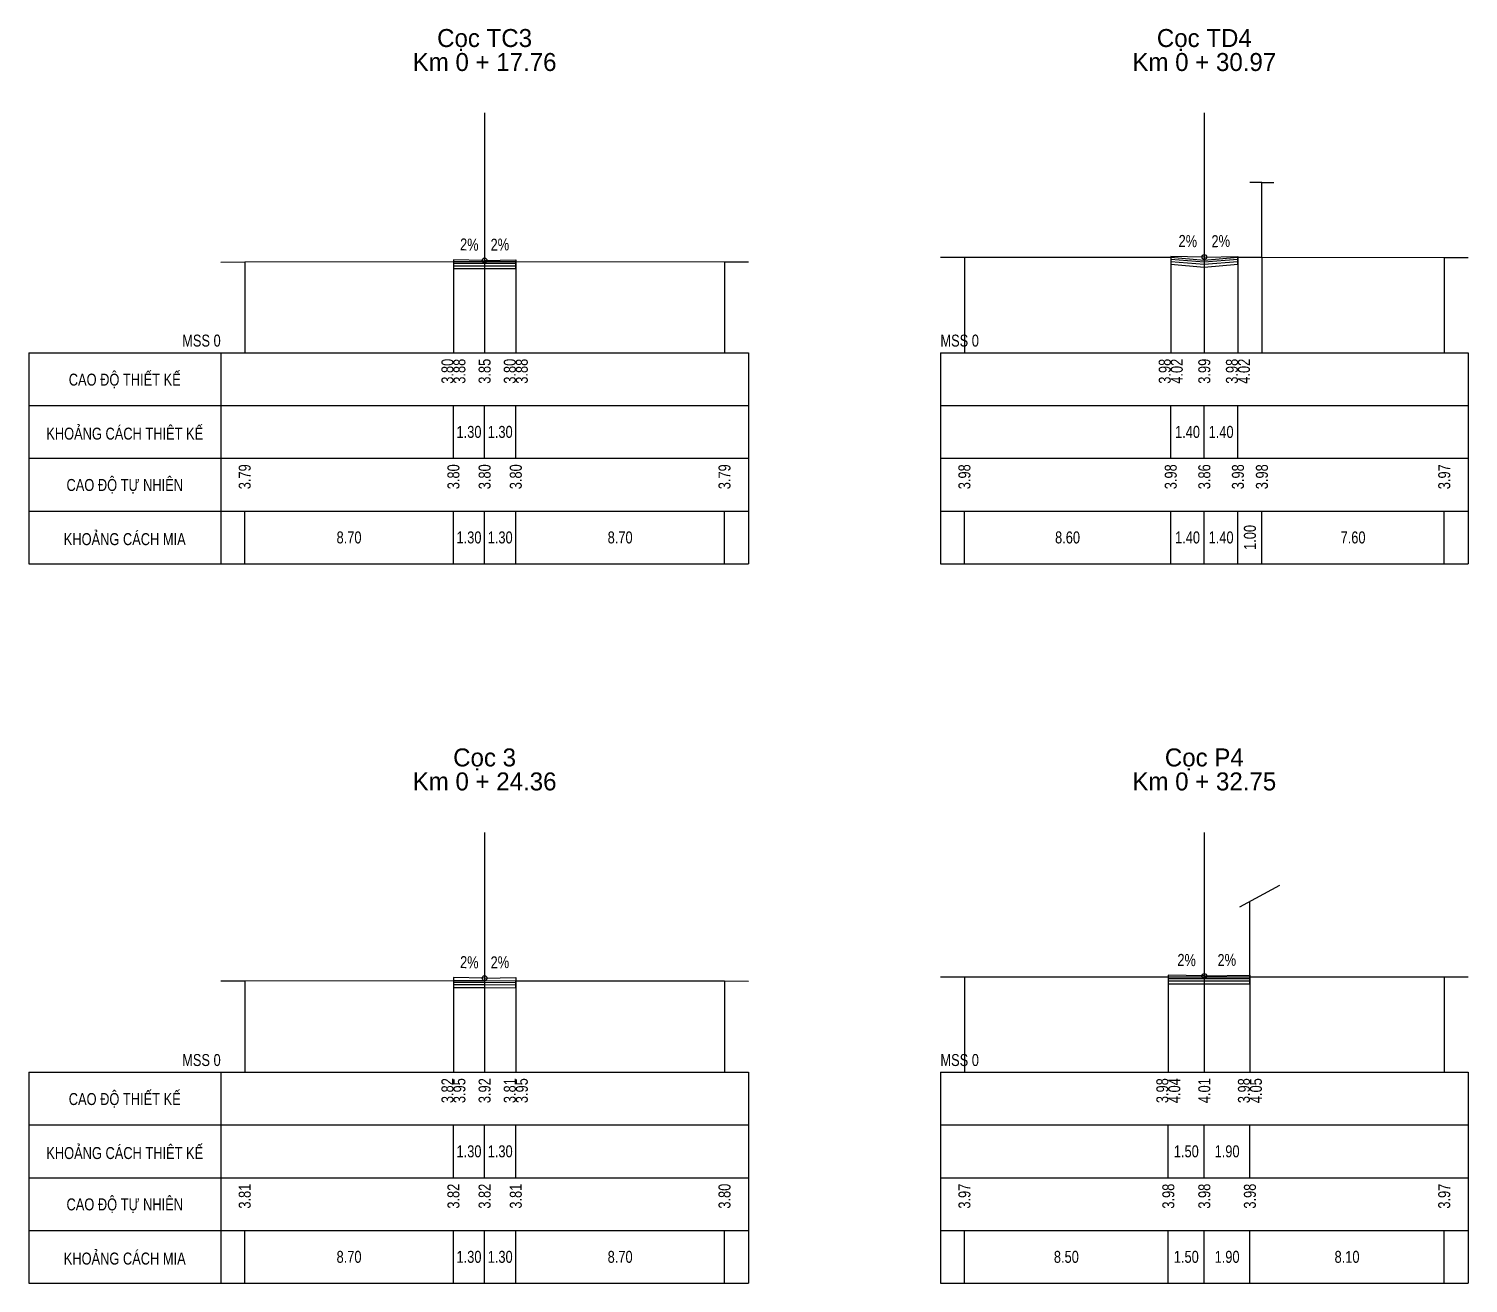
# Model space of a CAD drawing. Header units: inches. Extents: x 245 to 635, y -283 to 90.
# Drawn here: x 424.6 to 484.6, y -282.7 to -230.4 of the extents above; entities that cross this region are included whole.
import ezdxf
from ezdxf.enums import TextEntityAlignment as Align

# ---------------------------------------------------------------- set-up
doc = ezdxf.new("R2010")
doc.units = ezdxf.units.IN
doc.header["$MEASUREMENT"] = 0
for name, color, linetype in [('Bang TN tu nhien', 3, 'Continuous'), ('Dien thiet ke TN', 2, 'Continuous'), ('Duong cu', 8, 'Continuous'), ('Duong do thiet ke', 2, 'Continuous'), ('Duong dong trac ngang tu nhien', 9, 'Continuous'), ('KH_VAT', 8, 'Continuous'), ('Mat duong PD 1', 1, 'Continuous'), ('Taluy', 1, 'Continuous'), ('Trac ngang tu nhien', 3, 'Continuous'), ('TracNgang', 7, 'Continuous')]:
    doc.layers.add(name, color=color, linetype=linetype)
doc.styles.add('BangTN', font='viet buddy.shx', dxfattribs={"width": 0.8})

# ---------------------------------------------------------------- blocks, each defined once
blk = doc.blocks.new('CHIEUDUNGVAT12')
at = {"layer": 'KH_VAT', "color": 1}
for q in [(-2.5, 15.63), (2.5, 15.63)]:
    blk.add_line((0, 15.63), q, dxfattribs=at)
at = {"layer": 'KH_VAT', "color": 7}
blk.add_lwpolyline([(0, 0), (0, 15.63)], dxfattribs=at)
blk = doc.blocks.new('ChieuDungVat4.dwg')
at = {"layer": 'KH_VAT', "color": 1}
blk.add_blockref('CHIEUDUNGVAT12', (0, 0), dxfattribs=at)
blk = doc.blocks.new('ChieuDungVat2.dwg')
at = {"layer": 'KH_VAT', "color": 6}
for points in [[(-2.09, 14.6), (6.27, 19.07)], [(0, 0), (0, 15.72)]]:
    blk.add_lwpolyline(points, dxfattribs=at)

msp = doc.modelspace()

# ---------------------------------------------------------------- linework, layer by layer
at = {"layer": 'Bang TN tu nhien', "color": 3}
for p, q in [((443.581, -233.886), (443.581, -243.886)), ((473.581, -233.886), (473.581, -243.886)), ((424.581, -243.886), (424.581, -252.686)), ((424.581, -243.886), (454.581, -243.886)), ((432.581, -243.886), (432.581, -252.686)), ((454.581, -243.886), (454.581, -252.686)), ((462.581, -243.886), (462.581, -252.686)), ((462.581, -243.886), (484.581, -243.886)), ((484.581, -243.886), (484.581, -252.686)), ((424.581, -246.086), (454.581, -246.086)), ((462.581, -246.086), (484.581, -246.086)), ((424.581, -248.286), (454.581, -248.286)), ((462.581, -248.286), (484.581, -248.286)), ((424.581, -250.486), (454.581, -250.486)), ((462.581, -250.486), (484.581, -250.486)), ((424.581, -252.686), (454.581, -252.686)), ((462.581, -252.686), (484.581, -252.686)), ((443.581, -263.886), (443.581, -273.886)), ((473.581, -263.886), (473.581, -273.886)), ((424.581, -273.886), (424.581, -282.686)), ((424.581, -273.886), (454.581, -273.886)), ((432.581, -273.886), (432.581, -282.686)), ((454.581, -273.886), (454.581, -282.686)), ((462.581, -273.886), (462.581, -282.686)), ((462.581, -273.886), (484.581, -273.886)), ((484.581, -273.886), (484.581, -282.686)), ((424.581, -276.086), (454.581, -276.086)), ((462.581, -276.086), (484.581, -276.086)), ((424.581, -278.286), (454.581, -278.286)), ((462.581, -278.286), (484.581, -278.286)), ((424.581, -280.486), (454.581, -280.486)), ((462.581, -280.486), (484.581, -280.486)), ((424.581, -282.686), (454.581, -282.686)), ((462.581, -282.686), (484.581, -282.686))]:
    msp.add_line(p, q, dxfattribs=at)
at = {"layer": 'Dien thiet ke TN'}
for p, q in [((472.181, -239.865), (472.181, -243.886)), ((472.181, -239.865), (472.181, -243.886)), ((472.181, -239.865), (472.181, -243.886)), ((472.181, -239.865), (472.181, -243.886)), ((472.181, -239.865), (472.181, -243.886)), ((473.581, -239.893), (473.581, -243.886)), ((473.581, -239.893), (473.581, -243.886)), ((474.981, -239.865), (474.981, -243.886)), ((474.981, -239.865), (474.981, -243.886)), ((474.981, -239.865), (474.981, -243.886)), ((474.981, -239.865), (474.981, -243.886)), ((474.981, -239.865), (474.981, -243.886)), ((442.281, -240.01), (442.281, -243.886)), ((442.281, -240.01), (442.281, -243.886)), ((442.281, -240.01), (442.281, -243.886)), ((442.281, -240.01), (442.281, -243.886)), ((442.281, -240.01), (442.281, -243.886)), ((443.581, -240.036), (443.581, -243.886)), ((443.581, -240.036), (443.581, -243.886)), ((444.881, -240.01), (444.881, -243.886)), ((444.881, -240.01), (444.881, -243.886)), ((444.881, -240.01), (444.881, -243.886)), ((444.881, -240.01), (444.881, -243.886)), ((444.881, -240.01), (444.881, -243.886)), ((442.281, -269.939), (442.281, -273.886)), ((442.281, -269.939), (442.281, -273.886)), ((442.281, -269.939), (442.281, -273.886)), ((442.281, -269.939), (442.281, -273.886)), ((442.281, -269.939), (442.281, -273.886)), ((443.581, -269.965), (443.581, -273.886)), ((443.581, -269.965), (443.581, -273.886)), ((444.881, -269.939), (444.881, -273.886)), ((444.881, -269.939), (444.881, -273.886)), ((444.881, -269.939), (444.881, -273.886)), ((444.881, -269.939), (444.881, -273.886)), ((444.881, -269.939), (444.881, -273.886)), ((472.081, -269.844), (472.081, -273.886)), ((472.081, -269.844), (472.081, -273.886)), ((472.081, -269.844), (472.081, -273.886)), ((472.081, -269.844), (472.081, -273.886)), ((472.081, -269.844), (472.081, -273.886)), ((473.581, -269.874), (473.581, -273.886)), ((473.581, -269.874), (473.581, -273.886)), ((475.481, -269.836), (475.481, -273.886)), ((475.481, -269.836), (475.481, -273.886)), ((475.481, -269.836), (475.481, -273.886)), ((475.481, -269.836), (475.481, -273.886)), ((475.481, -269.836), (475.481, -273.886))]:
    msp.add_line(p, q, dxfattribs=at)
at = {"layer": 'Duong cu'}
for points in [[(472.181, -239.906), (472.181, -240.196), (473.581, -240.316), (474.981, -240.196), (474.981, -239.906)], [(472.181, -239.976), (473.581, -240.096), (474.981, -239.976)], [(442.281, -240.086), (442.281, -240.376), (443.581, -240.376), (444.881, -240.376), (444.881, -240.086)], [(442.281, -240.156), (443.581, -240.156), (444.881, -240.156)], [(442.281, -240.256), (443.581, -240.256), (444.881, -240.256)], [(472.181, -240.076), (473.581, -240.196), (474.981, -240.076)], [(472.081, -269.906), (472.081, -270.196), (473.581, -270.196), (475.481, -270.196), (475.481, -269.906)], [(472.081, -269.976), (473.581, -269.976), (475.481, -269.976)], [(442.281, -270.066), (442.281, -270.356), (443.581, -270.356), (444.881, -270.366), (444.881, -270.076)], [(442.281, -270.136), (443.581, -270.136), (444.881, -270.146)], [(442.281, -270.236), (443.581, -270.236), (444.881, -270.246)], [(472.081, -270.076), (473.581, -270.076), (475.481, -270.076)]]:
    msp.add_lwpolyline(points, dxfattribs=at)
at = {"layer": 'Duong do thiet ke', "color": 1}
for centre in [(443.581, -240.036), (473.581, -239.893), (443.581, -269.965), (473.581, -269.874)]:
    msp.add_circle(centre, 0.1, dxfattribs=at)
at = {"layer": 'Duong dong trac ngang tu nhien', "color": 8}
for p, q in [((463.581, -239.906), (463.581, -243.886)), ((472.181, -239.906), (472.181, -243.886)), ((474.981, -239.906), (474.981, -243.886)), ((475.981, -239.906), (475.981, -243.886)), ((483.581, -239.913), (483.581, -243.886)), ((433.581, -240.099), (433.581, -243.886)), ((442.281, -240.086), (442.281, -243.886)), ((443.581, -240.086), (443.581, -243.886)), ((444.881, -240.086), (444.881, -243.886)), ((453.581, -240.093), (453.581, -243.886)), ((473.581, -240.026), (473.581, -243.886)), ((463.581, -269.913), (463.581, -273.886)), ((472.081, -269.906), (472.081, -273.886)), ((473.581, -269.906), (473.581, -273.886)), ((475.481, -269.906), (475.481, -273.886)), ((483.581, -269.913), (483.581, -273.886)), ((433.581, -270.073), (433.581, -273.886)), ((442.281, -270.066), (442.281, -273.886)), ((443.581, -270.066), (443.581, -273.886)), ((444.881, -270.076), (444.881, -273.886)), ((453.581, -270.083), (453.581, -273.886))]:
    msp.add_line(p, q, dxfattribs=at)
at = {"layer": 'Mat duong PD 1'}
for points in [[(473.581, -239.893), (472.181, -239.865)], [(473.581, -239.893), (474.981, -239.865)], [(443.581, -240.036), (442.281, -240.01)], [(443.581, -240.036), (444.881, -240.01)], [(443.581, -269.965), (442.281, -269.939)], [(443.581, -269.965), (444.881, -269.939)], [(473.581, -269.874), (472.081, -269.844)], [(473.581, -269.874), (475.481, -269.836)]]:
    msp.add_lwpolyline(points, dxfattribs=at)
at = {"layer": 'Taluy'}
for points in [[(472.181, -239.865), (472.181, -239.906), (472.181, -239.906)], [(474.981, -239.865), (474.981, -239.906), (474.981, -239.906)], [(442.281, -240.01), (442.281, -240.086), (442.281, -240.086)], [(444.881, -240.01), (444.881, -240.086), (444.881, -240.086)], [(442.281, -269.939), (442.281, -270.066), (442.281, -270.066)], [(444.881, -269.939), (444.881, -270.076), (444.881, -270.076)], [(472.081, -269.844), (472.081, -269.906), (472.081, -269.906)], [(475.481, -269.836), (475.481, -269.906), (475.481, -269.906)]]:
    msp.add_lwpolyline(points, dxfattribs=at)
at = {"layer": 'Trac ngang tu nhien', "color": 3}
for points in [[(462.581, -239.906), (463.581, -239.906), (472.181, -239.906), (473.581, -240.026), (474.981, -239.906), (475.981, -239.906), (483.581, -239.913), (484.581, -239.913)], [(432.581, -240.101), (433.581, -240.099), (442.281, -240.086), (443.581, -240.086), (444.881, -240.086), (453.581, -240.093), (454.581, -240.094)], [(462.581, -269.914), (463.581, -269.913), (472.081, -269.906), (473.581, -269.906), (475.481, -269.906), (483.581, -269.913), (484.581, -269.913)], [(432.581, -270.074), (433.581, -270.073), (442.281, -270.066), (443.581, -270.066), (444.881, -270.076), (453.581, -270.083), (454.581, -270.084)]]:
    msp.add_lwpolyline(points, dxfattribs=at)
at = {"layer": 'TracNgang', "color": 2}
for p, q in [((442.281, -248.286), (442.281, -246.086)), ((443.581, -248.286), (443.581, -246.086)), ((444.881, -248.286), (444.881, -246.086)), ((472.181, -248.286), (472.181, -246.086)), ((473.581, -248.286), (473.581, -246.086)), ((474.981, -248.286), (474.981, -246.086)), ((442.281, -278.286), (442.281, -276.086)), ((443.581, -278.286), (443.581, -276.086)), ((444.881, -278.286), (444.881, -276.086)), ((472.081, -278.286), (472.081, -276.086)), ((473.581, -278.286), (473.581, -276.086)), ((475.481, -278.286), (475.481, -276.086))]:
    msp.add_line(p, q, dxfattribs=at)
at = {"layer": 'TracNgang', "color": 3}
for p, q in [((433.581, -252.686), (433.581, -250.486)), ((442.281, -252.686), (442.281, -250.486)), ((443.581, -252.686), (443.581, -250.486)), ((444.881, -252.686), (444.881, -250.486)), ((453.581, -252.686), (453.581, -250.486)), ((463.581, -252.686), (463.581, -250.486)), ((472.181, -252.686), (472.181, -250.486)), ((473.581, -252.686), (473.581, -250.486)), ((474.981, -252.686), (474.981, -250.486)), ((475.981, -252.686), (475.981, -250.486)), ((483.581, -252.686), (483.581, -250.486)), ((433.581, -282.686), (433.581, -280.486)), ((442.281, -282.686), (442.281, -280.486)), ((443.581, -282.686), (443.581, -280.486)), ((444.881, -282.686), (444.881, -280.486)), ((453.581, -282.686), (453.581, -280.486)), ((463.581, -282.686), (463.581, -280.486)), ((472.081, -282.686), (472.081, -280.486)), ((473.581, -282.686), (473.581, -280.486)), ((475.481, -282.686), (475.481, -280.486)), ((483.581, -282.686), (483.581, -280.486))]:
    msp.add_line(p, q, dxfattribs=at)

# ---------------------------------------------------------------- block references
at = {"color": 3, "xscale": 0.2, "yscale": 0.2, "zscale": 0.2}
for name, p in [('ChieuDungVat4.dwg', (475.981, -239.906)), ('ChieuDungVat2.dwg', (475.481, -269.906))]:
    msp.add_blockref(name, p, dxfattribs=at)

# ---------------------------------------------------------------- texts
at = {"layer": 'Bang TN tu nhien', "color": 3, "style": 'BangTN', "width": 0.8}
for s, p in [('CAO ĐỘ THIẾT KẾ', (428.581, -244.986)), ('KHOẢNG CÁCH THIÊT KẾ', (428.581, -247.186)), ('CAO ĐỘ TỰ NHIÊN', (428.581, -249.386)), ('KHOẢNG CÁCH MIA', (428.581, -251.586)), ('CAO ĐỘ THIẾT KẾ', (428.581, -274.986)), ('KHOẢNG CÁCH THIÊT KẾ', (428.581, -277.186)), ('CAO ĐỘ TỰ NHIÊN', (428.581, -279.386)), ('KHOẢNG CÁCH MIA', (428.581, -281.586))]:
    msp.add_text(s, height=0.5, dxfattribs=at).set_placement(p, align=Align.MIDDLE)
at = {"layer": 'Dien thiet ke TN', "color": 2, "style": 'BangTN', "width": 0.8}
for rotation, p in [(358.85424, (442.936, -239.774)), (1.14576, (444.226, -239.774)), (358.85424, (472.886, -239.629)), (1.14576, (474.276, -239.629)), (358.85424, (442.936, -269.702)), (1.14576, (444.226, -269.702)), (358.85424, (472.836, -269.609)), (1.14576, (474.526, -269.605))]:
    msp.add_text('2%', height=0.5, rotation=rotation, dxfattribs=at).set_placement(p, align=Align.BOTTOM_CENTER)
at = {"layer": 'Trac ngang tu nhien', "color": 3, "style": 'BangTN'}
for s, p in [('Cọc TC3', (443.581, -231.136)), ('Cọc TD4', (473.581, -231.136)), ('Km 0 + 17.76', (443.581, -232.136)), ('Km 0 + 30.97', (473.581, -232.136)), ('Cọc 3', (443.581, -261.136)), ('Cọc P4', (473.581, -261.136)), ('Km 0 + 24.36', (443.581, -262.136)), ('Km 0 + 32.75', (473.581, -262.136))]:
    msp.add_text(s, height=0.75, dxfattribs=at).set_placement(p, align=Align.CENTER)
at = {"layer": 'Trac ngang tu nhien', "color": 3, "char_height": 0.5, "style": 'BangTN'}
for insert, attachment_point in [((432.581, -243.636), 9), ((462.581, -243.636), 7), ((432.581, -273.636), 9), ((462.581, -273.636), 7)]:
    msp.add_mtext('MSS 0', dxfattribs=dict(at, insert=insert, attachment_point=attachment_point))
at = {"layer": 'TracNgang', "color": 2, "style": 'BangTN', "width": 0.8}
for s, p in [('3.80', (442.031, -244.136)), ('3.88', (442.531, -244.136)), ('3.85', (443.581, -244.136)), ('3.80', (444.632, -244.136)), ('3.88', (445.132, -244.136)), ('3.98', (471.931, -244.136)), ('4.02', (472.431, -244.136)), ('3.99', (473.581, -244.136)), ('3.98', (474.732, -244.136)), ('4.02', (475.232, -244.136)), ('3.82', (442.031, -274.136)), ('3.95', (442.531, -274.136)), ('3.92', (443.581, -274.136)), ('3.81', (444.632, -274.136)), ('3.95', (445.132, -274.136)), ('3.98', (471.831, -274.136)), ('4.04', (472.331, -274.136)), ('4.01', (473.581, -274.136)), ('3.98', (475.232, -274.136)), ('4.05', (475.732, -274.136))]:
    msp.add_text(s, height=0.5, rotation=90, dxfattribs=at).set_placement(p, align=Align.MIDDLE_RIGHT)
for s, p in [('1.30', (442.931, -247.186)), ('1.30', (444.231, -247.186)), ('1.40', (472.881, -247.186)), ('1.40', (474.281, -247.186)), ('1.30', (442.931, -277.186)), ('1.30', (444.231, -277.186)), ('1.50', (472.831, -277.186)), ('1.90', (474.531, -277.186))]:
    msp.add_text(s, height=0.5, dxfattribs=at).set_placement(p, align=Align.MIDDLE)
at = {"layer": 'TracNgang', "color": 3, "style": 'BangTN', "width": 0.8}
for s, p in [('3.79', (433.581, -248.536)), ('3.80', (442.281, -248.536)), ('3.80', (443.581, -248.536)), ('3.80', (444.881, -248.536)), ('3.79', (453.581, -248.536)), ('3.98', (463.581, -248.536)), ('3.98', (472.181, -248.536)), ('3.86', (473.581, -248.536)), ('3.98', (474.981, -248.536)), ('3.98', (475.981, -248.536)), ('3.97', (483.581, -248.536)), ('3.81', (433.581, -278.536)), ('3.82', (442.281, -278.536)), ('3.82', (443.581, -278.536)), ('3.81', (444.881, -278.536)), ('3.80', (453.581, -278.536)), ('3.97', (463.581, -278.536)), ('3.98', (472.081, -278.536)), ('3.98', (473.581, -278.536)), ('3.98', (475.481, -278.536)), ('3.97', (483.581, -278.536))]:
    msp.add_text(s, height=0.5, rotation=90, dxfattribs=at).set_placement(p, align=Align.MIDDLE_RIGHT)
for s, p in [('8.70', (437.931, -251.586)), ('1.30', (442.931, -251.586)), ('1.30', (444.231, -251.586)), ('8.70', (449.231, -251.586)), ('8.60', (467.881, -251.586)), ('1.40', (472.881, -251.586)), ('1.40', (474.281, -251.586)), ('7.60', (479.781, -251.586)), ('8.70', (437.931, -281.586)), ('1.30', (442.931, -281.586)), ('1.30', (444.231, -281.586)), ('8.70', (449.231, -281.586)), ('8.50', (467.831, -281.586)), ('1.50', (472.831, -281.586)), ('1.90', (474.531, -281.586)), ('8.10', (479.531, -281.586))]:
    msp.add_text(s, height=0.5, dxfattribs=at).set_placement(p, align=Align.MIDDLE)
msp.add_text('1.00', height=0.5, rotation=90, dxfattribs=at).set_placement((475.481, -251.586), align=Align.MIDDLE)

doc.saveas('drawing.dxf')
